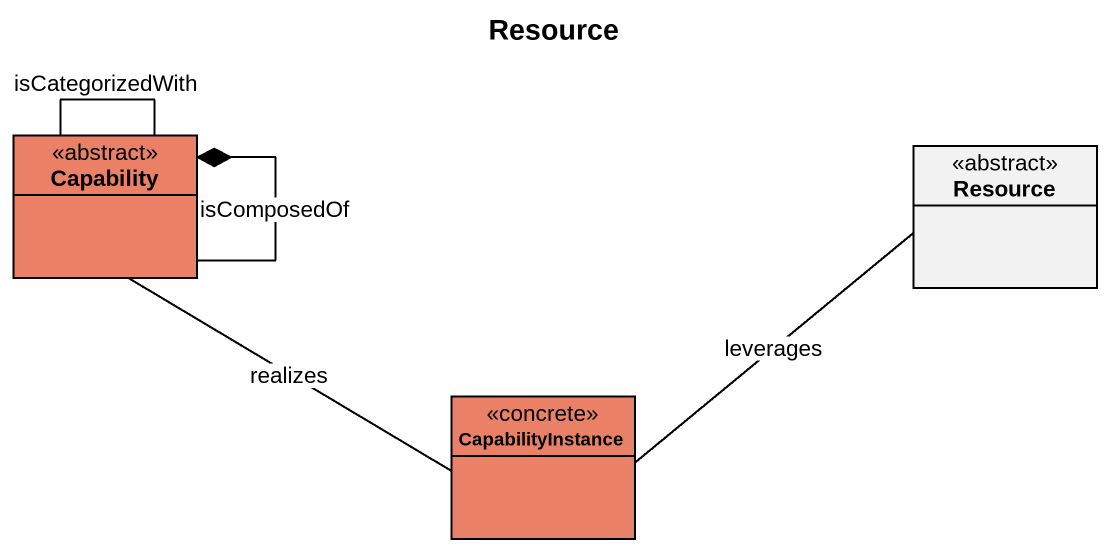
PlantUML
@startuml
title Resource
hide circle
hide empty members
class Capability <<abstract>> #EA8066
class Resource <<abstract>>
class CapabilityInstance <<concrete>> #EA8066
Capability --* Capability : isComposedOf
Capability -- Capability : isCategorizedWith
CapabilityInstance -left- Capability : realizes
CapabilityInstance -right- Resource : leverages
@enduml
